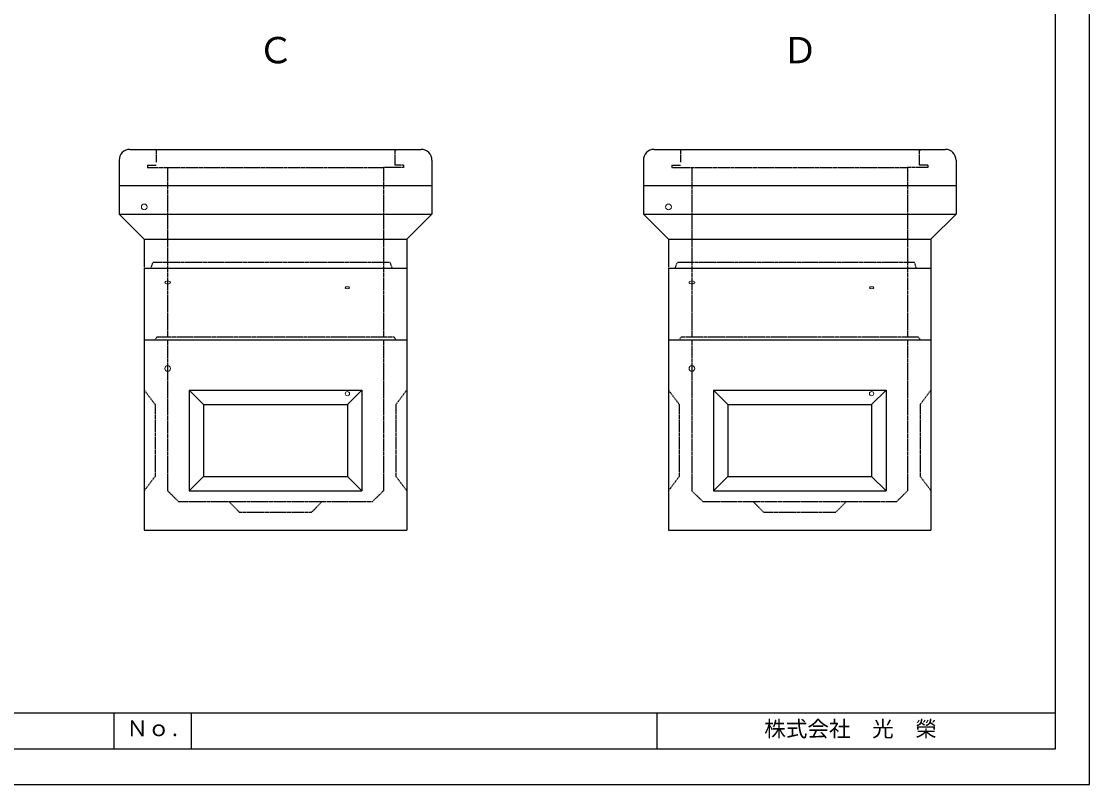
# Model space of a CAD drawing. Units: millimetres, scale not verified. Extents: x -297 to 298, y -210 to 211.
# Drawn here: x 0.8 to 297.9, y -210 to 2.4 of the extents above; entities that cross this region are included whole.
import ezdxf
from ezdxf.enums import TextEntityAlignment as Align

# ---------------------------------------------------------------- set-up
doc = ezdxf.new("R2010")
doc.units = ezdxf.units.MM
doc.linetypes.add('USER2', pattern=[4.7625, 3.175, -1.5875])
doc.layers.add('0-0', color=7, linetype='Continuous')
for name, color, linetype, lineweight in [('0-1_0', 9, 'Continuous', 25), ('0-3_pen1実線', 4, 'Continuous', 13), ('0-4_pen2実線', 3, 'Continuous', 13), ('0-5_pen3実線', 7, 'Continuous', 25), ('0-6_pen4実線', 7, 'Continuous', 25), ('0-7_pen2破線', 3, 'USER2', 25), ('0-8_鉄筋', 7, 'Continuous', 25)]:
    doc.layers.add(name, color=color, linetype=linetype, lineweight=lineweight)
doc.styles.add('ＭＳ ゴシック', font='')
doc.styles.get('ＭＳ ゴシック').set_extended_font_data('MS Gothic')

# ---------------------------------------------------------------- blocks, each defined once
blk = doc.blocks.new('部分図 1')
at = {"layer": '0-1_0'}
blk.add_lwpolyline([(0.1, 0.3), (11898.1, 0.3), (11898.1, 8410.3), (0.1, 8410.3)], close=True, dxfattribs=at)
at = {"layer": '0-3_pen1実線'}
for p, q in [((8033.44, 3525.63), (8042.81, 3535)), ((10949.54, 3525.63), (10958.91, 3535))]:
    blk.add_line(p, q, dxfattribs=at)
at = {"layer": '0-4_pen2実線'}
for centre, radius in [((6639.44, 3215), 16), ((9555.54, 3215), 16), ((6769.44, 2315.9), 16), ((9685.54, 2315.9), 16), ((7769.44, 2175.9), 12), ((10685.54, 2175.9), 12)]:
    blk.add_circle(centre, radius, dxfattribs=at)
for centre, major_axis in [((6769.44, 2795.2), (16, 0)), ((9685.54, 2795.2), (16, 0)), ((7769.44, 2765.27), (12, 0)), ((10685.54, 2765.27), (12, 0))]:
    blk.add_ellipse(centre, major_axis=major_axis, ratio=0.498775, dxfattribs=at)
at = {"layer": '0-5_pen3実線'}
for p, q in [((6559.44, 3535), (8179.44, 3535)), ((9475.54, 3535), (11095.54, 3535)), ((6499.44, 3475), (6499.44, 3335)), ((8239.44, 3475), (8239.44, 3335)), ((9415.54, 3475), (9415.54, 3335)), ((11155.54, 3475), (11155.54, 3335)), ((6499.44, 3335), (8239.44, 3335)), ((6499.44, 3335), (6499.44, 3175)), ((8239.44, 3335), (8239.44, 3175)), ((9415.54, 3335), (11155.54, 3335)), ((9415.54, 3335), (9415.54, 3175)), ((11155.54, 3335), (11155.54, 3175)), ((6499.44, 3175), (8239.44, 3175)), ((6639.44, 3035), (6499.44, 3175)), ((8099.44, 3035), (8239.44, 3175)), ((9415.54, 3175), (11155.54, 3175)), ((9555.54, 3035), (9415.54, 3175)), ((11015.54, 3035), (11155.54, 3175)), ((6639.44, 3035), (8099.44, 3035)), ((6639.44, 3035), (6639.44, 2879)), ((8099.44, 3035), (8099.44, 2875)), ((9555.54, 3035), (11015.54, 3035)), ((9555.54, 3035), (9555.54, 2879)), ((11015.54, 3035), (11015.54, 2875)), ((6639.44, 2875), (8099.44, 2875)), ((6639.44, 2875), (6639.44, 2475.98)), ((8099.44, 2875), (8099.44, 2475.98)), ((9555.54, 2875), (9555.54, 2475.98)), ((9555.54, 2875), (11015.54, 2875)), ((11015.54, 2875), (11015.54, 2475.98)), ((6639.44, 2475.98), (8099.44, 2475.98)), ((6639.44, 2475.9), (6639.44, 1415.9)), ((8099.44, 2475.9), (8099.44, 1415.9)), ((9555.54, 2475.98), (11015.54, 2475.98)), ((9555.54, 2475.9), (9555.54, 1415.9)), ((11015.54, 2475.9), (11015.54, 1415.9)), ((6889.44, 2195.9), (6889.44, 1635.9)), ((6889.44, 2195.9), (6969.44, 2115.9)), ((6889.44, 2195.9), (7369.44, 2195.9)), ((7369.44, 2195.9), (7849.44, 2195.9)), ((7849.44, 2195.9), (7769.44, 2115.9)), ((7849.44, 2195.9), (7849.44, 1635.9)), ((9805.54, 2195.9), (9805.54, 1635.9)), ((9805.54, 2195.9), (9885.54, 2115.9)), ((9805.54, 2195.9), (10285.54, 2195.9)), ((10285.54, 2195.9), (10765.54, 2195.9)), ((10765.54, 2195.9), (10685.54, 2115.9)), ((10765.54, 2195.9), (10765.54, 1635.9)), ((6969.44, 2115.9), (6969.44, 1715.9)), ((6969.44, 2115.9), (7369.44, 2115.9)), ((7369.44, 2115.9), (7769.44, 2115.9)), ((7769.44, 2115.9), (7769.44, 1715.9)), ((9885.54, 2115.9), (9885.54, 1715.9)), ((9885.54, 2115.9), (10285.54, 2115.9)), ((10285.54, 2115.9), (10685.54, 2115.9)), ((10685.54, 2115.9), (10685.54, 1715.9)), ((6889.44, 1635.9), (6969.44, 1715.9)), ((6969.44, 1715.9), (7369.44, 1715.9)), ((7369.44, 1715.9), (7769.44, 1715.9)), ((7849.44, 1635.9), (7769.44, 1715.9)), ((9805.54, 1635.9), (9885.54, 1715.9)), ((9885.54, 1715.9), (10285.54, 1715.9)), ((10285.54, 1715.9), (10685.54, 1715.9)), ((10765.54, 1635.9), (10685.54, 1715.9)), ((6889.44, 1635.9), (7369.44, 1635.9)), ((7369.44, 1635.9), (7849.44, 1635.9)), ((9805.54, 1635.9), (10285.54, 1635.9)), ((10285.54, 1635.9), (10765.54, 1635.9)), ((6639.44, 1415.9), (8099.44, 1415.9)), ((9555.54, 1415.9), (11015.54, 1415.9)), ((6900.1, 400.3), (6900.1, 200.3))]:
    blk.add_line(p, q, dxfattribs=at)
for centre, start, end in [((6559.44, 3475), 90, 180), ((8179.44, 3475), 0, 90), ((9475.54, 3475), 90, 180), ((11095.54, 3475), 0, 90)]:
    blk.add_arc(centre, 60, start, end, dxfattribs=at)
at = {"layer": '0-6_pen4実線'}
for p, q in [((200.1, 400.3), (11709.1, 400.3)), ((6470.1, 400.3), (6470.1, 200.3)), ((9490.1, 400.3), (9490.1, 200.3))]:
    blk.add_line(p, q, dxfattribs=at)
blk.add_lwpolyline([(200.1, 200.3), (11709.1, 200.3), (11709.1, 8215.3), (200.1, 8215.3)], close=True, dxfattribs=at)
at = {"layer": '0-7_pen2破線'}
for p, q in [((6705.44, 3535), (6705.44, 3465)), ((8033.44, 3535), (8033.44, 3447)), ((9621.54, 3535), (9621.54, 3465)), ((10949.54, 3535), (10949.54, 3447)), ((6657.44, 3447), (6705.44, 3447)), ((6657.44, 3447), (6657.44, 3435)), ((8081.44, 3447), (8033.44, 3447)), ((8081.44, 3447), (8081.44, 3435)), ((9573.54, 3447), (9621.54, 3447)), ((9573.54, 3447), (9573.54, 3435)), ((10997.54, 3447), (10949.54, 3447)), ((10997.54, 3447), (10997.54, 3435)), ((6657.44, 3435), (7969.44, 3435)), ((6769.44, 3435), (6769.44, 3335)), ((8081.44, 3435), (7969.44, 3435)), ((7969.44, 3435), (7969.44, 3335)), ((9573.54, 3435), (10885.54, 3435)), ((9685.54, 3435), (9685.54, 3335)), ((10997.54, 3435), (10885.54, 3435)), ((10885.54, 3435), (10885.54, 3335)), ((6769.44, 3335), (6769.44, 2875)), ((7969.44, 3335), (7969.44, 2875)), ((9685.54, 3335), (9685.54, 2875)), ((10885.54, 3335), (10885.54, 2875)), ((6677.64, 2876.4), (6687.64, 2906.4)), ((8007.64, 2906.4), (6687.64, 2906.4)), ((6769.44, 2875), (6769.44, 2490.94)), ((7969.44, 2875), (7969.44, 2490.94)), ((8017.64, 2876.4), (8007.64, 2906.4)), ((9593.74, 2876.4), (9603.74, 2906.4)), ((10923.74, 2906.4), (9603.74, 2906.4)), ((9685.54, 2875), (9685.54, 2490.94)), ((10885.54, 2875), (10885.54, 2490.94)), ((10933.74, 2876.4), (10923.74, 2906.4)), ((6699.44, 2475.98), (6709.44, 2490.94)), ((7369.44, 2490.94), (6709.44, 2490.94)), ((6769.44, 2475.9), (6769.44, 1635.9)), ((8029.44, 2490.94), (7369.44, 2490.94)), ((7969.44, 2475.9), (7969.44, 1635.9)), ((8039.44, 2475.98), (8029.44, 2490.94)), ((9615.54, 2475.98), (9625.54, 2490.94)), ((10285.54, 2490.94), (9625.54, 2490.94)), ((9685.54, 2475.9), (9685.54, 1635.9)), ((10945.54, 2490.94), (10285.54, 2490.94)), ((10885.54, 2475.9), (10885.54, 1635.9)), ((10955.54, 2475.98), (10945.54, 2490.94)), ((6639.44, 2195.9), (6699.44, 2115.9)), ((9555.54, 2195.9), (9615.54, 2115.9)), ((6769.44, 1635.9), (6829.44, 1575.9)), ((7969.44, 1635.9), (7909.44, 1575.9)), ((9685.54, 1635.9), (9745.54, 1575.9)), ((10885.54, 1635.9), (10825.54, 1575.9)), ((6829.44, 1575.9), (7369.44, 1575.9)), ((7109.44, 1575.9), (7169.44, 1515.9)), ((7369.44, 1575.9), (7909.44, 1575.9)), ((7629.44, 1575.9), (7569.44, 1515.9)), ((9745.54, 1575.9), (10285.54, 1575.9)), ((10025.54, 1575.9), (10085.54, 1515.9)), ((10285.54, 1575.9), (10825.54, 1575.9)), ((10545.54, 1575.9), (10485.54, 1515.9)), ((7169.44, 1515.9), (7369.44, 1515.9)), ((7369.44, 1515.9), (7569.44, 1515.9)), ((10085.54, 1515.9), (10285.54, 1515.9)), ((10285.54, 1515.9), (10485.54, 1515.9))]:
    blk.add_line(p, q, dxfattribs=at)
for points in [[(8099.44, 2195.9), (8039.44, 2115.9), (8039.44, 1715.9), (8099.44, 1635.9)], [(11015.54, 2195.9), (10955.54, 2115.9), (10955.54, 1715.9), (11015.54, 1635.9)], [(6699.44, 2115.9), (6699.44, 1715.9), (6639.44, 1635.9)], [(9615.54, 2115.9), (9615.54, 1715.9), (9555.54, 1635.9)]]:
    blk.add_lwpolyline(points, dxfattribs=at)
at = {"layer": '0-5_pen3実線', "style": 'ＭＳ ゴシック'}
for s, p in [('Ｎｏ.', (6539.8, 243.63)), ('株式会社\u3000光\u3000榮', (10088.1, 240.3))]:
    blk.add_text(s, height=87.98, dxfattribs=at).set_placement(p, align=Align.BOTTOM_LEFT)
at = {"layer": '0-8_鉄筋', "style": 'ＭＳ ゴシック'}
for s, p in [('Ｃ', (7269.97, 3970.23)), ('Ｄ', (10186.97, 3970.23))]:
    blk.add_text(s, height=146.6, dxfattribs=at).set_placement(p, align=Align.BOTTOM_LEFT)

msp = doc.modelspace()

# ---------------------------------------------------------------- block references
at = {"layer": '0-0', "xscale": 0.05, "yscale": 0.05}
msp.add_blockref('部分図 1', (-297, -210), dxfattribs=at)

doc.saveas('drawing.dxf')
